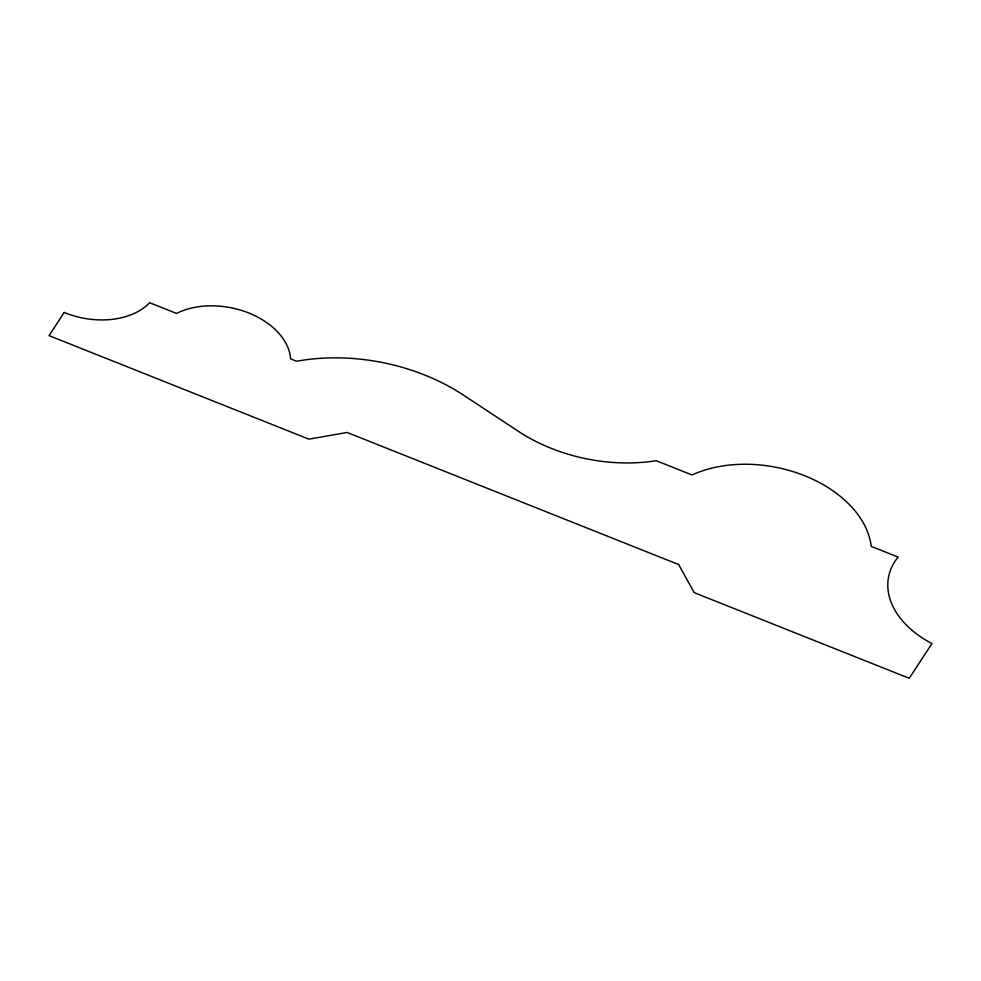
<?xml version="1.0" encoding="UTF-8"?>
<svg xmlns="http://www.w3.org/2000/svg" width="981" height="981" viewBox="0 0 981 981"><rect width="100%" height="100%" fill="white"/><g stroke="black" fill="none" stroke-linecap="round" stroke-linejoin="round"><path stroke-width="1.47" d="M64.194 312.461L49.05 335.637L308.892 439.145L347.139 432.474L678.668 564.553L694.192 592.634L909.24 678.3L931.95 643.548A91.662 62.036 11.3 0 1 898.118 557.085L871.238 546.368A111.025 75.145 11.3 0 0 804.518 475.675A111.025 75.145 11.3 0 0 692.034 474.988L656.191 460.702A141.644 95.88 11.3 0 1 518.348 431.297L465.57 396.52A166.844 112.925 11.3 0 0 296.618 361.253L290.609 358.862A69.455 47.014 11.3 0 0 248.708 312.964A69.455 47.014 11.3 0 0 176.506 313.417L149.627 302.7A68.204 46.168 11.3 0 1 64.194 312.461"/></g></svg>
